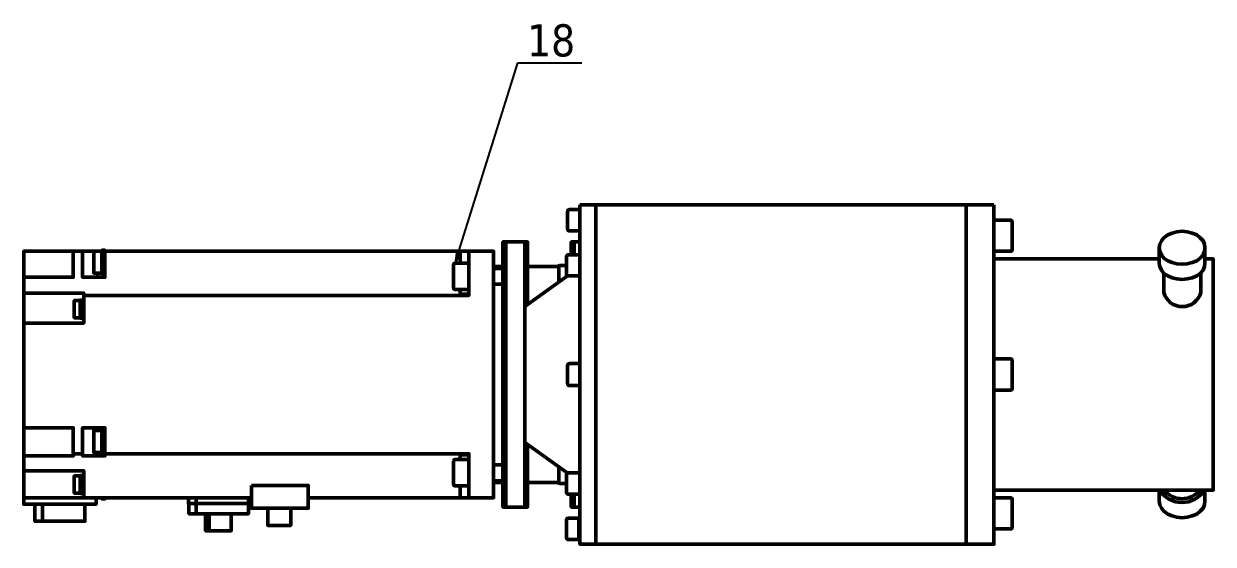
# Model space of a CAD drawing. Header units: millimetres. Extents: x 220 to 3754, y 460 to 2819.
# Drawn here: x 2602 to 3754, y 2315 to 2819 of the extents above; entities that cross this region are included whole.
import ezdxf
from ezdxf import colors
from ezdxf.entities.mleader import LeaderData, LeaderLine
from ezdxf.math import Vec2, Vec3

# ---------------------------------------------------------------- set-up
doc = ezdxf.new("R2010")
doc.units = ezdxf.units.MM
doc.layers.add('Nét đậm', color=7, linetype='Continuous', lineweight=35)
doc.styles.add('PDF Tahoma', font='tahoma.ttf')

# ---------------------------------------------------------------- blocks, each defined once
blk = doc.blocks.new('_Open')
at = {"color": 0, "linetype": 'ByBlock', "lineweight": -2}
for p, q in [((-1, 0.167), (0, 0)), ((-1, -0.167), (0, 0)), ((0, 0), (-1, 0))]:
    blk.add_line(p, q, dxfattribs=at)

msp = doc.modelspace()

# ---------------------------------------------------------------- linework, layer by layer
at = {"layer": 'Nét đậm', "lineweight": 50}
for points in [[(3140.4, 2643.3), (3155.8, 2643.3), (3155.8, 2314.6), (3140.4, 2314.6)], [(3155.8, 2643.3), (3514.7, 2643.3), (3514.7, 2314.6), (3155.8, 2314.6)], [(3541.4, 2643.3), (3514.7, 2643.3), (3514.7, 2314.6), (3541.4, 2314.6)], [(3701.5, 2601.7), (3702.1, 2605.1), (3703.8, 2608.6), (3706, 2611.4), (3710, 2614.2), (3714, 2616), (3718.6, 2617.1), (3723.7, 2617.7), (3728.8, 2617.1), (3733.4, 2616), (3737.9, 2614.2), (3741.4, 2611.4), (3744.2, 2608.6), (3745.4, 2605.1), (3745.9, 2601.7), (3745.4, 2598.3), (3744.2, 2594.9), (3741.4, 2591.5), (3737.9, 2589.2), (3733.4, 2587.5), (3728.8, 2586.3), (3723.7, 2585.8), (3718.6, 2586.3), (3714, 2587.5), (3710, 2589.2), (3706, 2591.5), (3703.8, 2594.9), (3702.1, 2598.3)], [(2822, 2371.6), (2877.2, 2371.6), (2877.2, 2349.4), (2822, 2349.4)]]:
    msp.add_lwpolyline(points, close=True, dxfattribs=at)
for points in [[(3140.4, 2618.2), (3129.9, 2618.2, -0.414214), (3128.4, 2619.6), (3128.4, 2637.3, -0.414214), (3129.9, 2638.7), (3140.4, 2638.7)], [(3541.4, 2598.3), (3557.7, 2598.3, 0.414214), (3559.1, 2599.7), (3559.1, 2627.1, 0.414214), (3557.7, 2628.5), (3541.4, 2628.5)], [(3140.4, 2574.4), (3128.7, 2574.4, -0.414214), (3127.3, 2575.8), (3127.3, 2593.5, -0.414214), (3128.7, 2594.9), (3130.2, 2594.9), (3140.4, 2594.9)], [(3032.8, 2561.3), (3019.4, 2561.3, -0.414214), (3017.9, 2562.7), (3017.9, 2585.5, -0.414214), (3019.4, 2586.9), (3032.8, 2586.9)], [(3741.9, 2577.2), (3741.9, 2558.4, -0.762019), (3706, 2558.4), (3706, 2577.2)], [(3140.4, 2468.4), (3129.9, 2468.4, -0.414214), (3128.4, 2469.8), (3128.4, 2488.1, -0.414214), (3129.9, 2489.5), (3140.4, 2489.5)], [(3541.4, 2463.9), (3557.7, 2463.9, 0.414214), (3559.1, 2465.3), (3559.1, 2492.6, 0.414214), (3557.7, 2494.1), (3541.4, 2494.1)], [(3140.4, 2363), (3128.7, 2363, -0.414214), (3127.3, 2364.5), (3127.3, 2382.1, -0.414214), (3128.7, 2383.6), (3140.4, 2383.6)], [(3541.4, 2329.4), (3557.7, 2329.4, 0.414214), (3559.1, 2330.8), (3559.1, 2358.2, 0.414214), (3557.7, 2359.6), (3541.4, 2359.6)]]:
    msp.add_lwpolyline(points, format="xyb", dxfattribs=at)
for points in [[(3089.7, 2410.9), (3089.7, 2350.5), (3086.9, 2350.5), (3068.6, 2350.5), (3065.8, 2350.5), (3065.8, 2607.4), (3068.6, 2607.4), (3086.9, 2607.4), (3089.7, 2607.4), (3089.7, 2547)], [(3068.6, 2350.5), (3068.6, 2607.4)], [(3086.9, 2544.8), (3086.9, 2607.4)], [(3131.9, 2594.9), (3131.9, 2607.4), (3134.7, 2607.4), (3140.4, 2607.4)], [(3134.7, 2594.9), (3134.7, 2607.4)], [(2649.4, 2598.3), (2649.4, 2573.2), (2601.5, 2573.2), (2601.5, 2557.9), (2659.6, 2557.9), (2659.6, 2555.6), (3024.2, 2555.6), (3024.2, 2557.9), (3024.2, 2561.3)], [(2601.5, 2573.2), (2601.5, 2585.2), (2601.5, 2598.3), (2649.4, 2598.3), (2658.5, 2598.3), (2673.3, 2598.3), (2677.3, 2598.3), (2669.3, 2598.3), (2669.3, 2577.2), (2677.3, 2577.2)], [(2658.5, 2598.3), (2658.5, 2573.2), (2673.3, 2573.2), (2680.2, 2573.2), (2680.2, 2598.3)], [(2673.3, 2598.3), (2673.3, 2598.3)], [(2680.2, 2576.7), (2677.3, 2576.7), (2677.3, 2599.4), (2680.2, 2599.4), (2680.2, 2598.3), (3024.2, 2598.3), (3032.8, 2598.3), (3056.7, 2598.3), (3056.7, 2577.8), (3056.7, 2380.1), (3056.7, 2359.6), (3032.8, 2359.6), (3024.2, 2359.6), (2877.2, 2359.6)], [(3024.2, 2586.9), (3024.2, 2598.3)], [(3024.2, 2555.6), (3032.8, 2555.6), (3032.8, 2577.8), (3032.8, 2598.3)], [(3701.5, 2601.7), (3701.5, 2586.9), (3702.1, 2583.5), (3703.8, 2580.1), (3706, 2576.7), (3710, 2574.4), (3714, 2572.7), (3718.6, 2571.5), (3723.7, 2571), (3728.8, 2571.5), (3733.4, 2572.7), (3737.9, 2574.4), (3741.4, 2576.7), (3744.2, 2580.1), (3745.4, 2583.5), (3745.9, 2586.9), (3745.9, 2601.7)], [(3056.7, 2583.5), (3065.8, 2583.5)], [(3056.7, 2581.8), (3065.8, 2581.8)], [(3089.7, 2583.5), (3119.9, 2583.5), (3119.9, 2568.7)], [(3120.8, 2584.6), (3127.3, 2584.6)], [(3541.4, 2367), (3753.9, 2367), (3753.9, 2590.9), (3745.9, 2590.9)], [(3701.5, 2590.9), (3541.4, 2590.9)], [(2673.3, 2573.2), (2673.3, 2577.2)], [(3129, 2383), (3086.9, 2413.2), (3086.9, 2544.8), (3128.3, 2574.4)], [(3056.7, 2566.4), (3065.8, 2566.4)], [(2601.5, 2528.8), (2601.5, 2542.5), (2601.5, 2557.9)], [(3032.8, 2359.6), (3032.8, 2380.1), (3032.8, 2402.3), (3024.2, 2402.3), (2680.2, 2402.3), (2680.2, 2410.3), (2680.2, 2417.7), (2680.2, 2427.4), (2673.3, 2427.4), (2658.5, 2427.4), (2658.5, 2402.3), (2649.4, 2402.3), (2649.4, 2427.4), (2601.5, 2427.4), (2601.5, 2528.8), (2659.6, 2528.8), (2659.6, 2555.6)], [(2656.2, 2533.9), (2650.5, 2533.9), (2650.5, 2550.5), (2656.2, 2550.5)], [(2658.5, 2533.4), (2656.2, 2533.4), (2656.2, 2551), (2658.5, 2551)], [(2659.6, 2533.4), (2658.5, 2533.4), (2658.5, 2551.6), (2659.6, 2551.6)], [(3024.2, 2556.7), (3032.8, 2556.7)], [(2601.5, 2400.1), (2601.5, 2415.4), (2601.5, 2427.4)], [(2677.3, 2403.5), (2669.3, 2403.5), (2669.3, 2424.6), (2677.3, 2424.6)], [(2673.3, 2424.6), (2673.3, 2427.4)], [(2680.2, 2402.9), (2677.3, 2402.9), (2677.3, 2425.1), (2680.2, 2425.1)], [(3086.9, 2350.5), (3086.9, 2413.2)], [(2659.6, 2359.6), (2659.6, 2384.7), (2659.6, 2385.8), (2601.5, 2385.8), (2601.5, 2400.1), (2649.4, 2400.1), (2649.4, 2402.3)], [(2658.5, 2402.3), (2658.5, 2400.1), (2673.3, 2400.1), (2680.2, 2400.1), (2680.2, 2402.3)], [(2673.3, 2403.5), (2673.3, 2400.1)], [(3024.2, 2402.3), (3024.2, 2400.1), (3024.2, 2396.7)], [(3024.2, 2401.2), (3032.8, 2401.2)], [(2822, 2359.6), (2659.6, 2359.6), (2601.5, 2359.6), (2601.5, 2372.7), (2601.5, 2385.8)], [(3017.9, 2372.4), (3017.9, 2395.2)], [(3019.4, 2396.7), (3032.8, 2396.7)], [(3056.7, 2391.5), (3065.8, 2391.5)], [(3089.7, 2374.4), (3119.9, 2374.4), (3119.9, 2389.2)], [(2656.2, 2364.2), (2650.5, 2364.2), (2650.5, 2380.7), (2656.2, 2380.7)], [(2658.5, 2363.6), (2656.2, 2363.6), (2656.2, 2381.3), (2658.5, 2381.3)], [(2659.6, 2363.6), (2658.5, 2363.6), (2658.5, 2381.8), (2659.6, 2381.8)], [(3056.7, 2376.1), (3065.8, 2376.1)], [(3056.7, 2374.4), (3065.8, 2374.4)], [(3019.4, 2371), (3032.8, 2371)], [(3024.2, 2359.6), (3024.2, 2371)], [(3120.8, 2373.3), (3127.3, 2373.3)], [(3131.9, 2363), (3131.9, 2350.5), (3134.7, 2350.5), (3140.4, 2350.5)], [(3134.7, 2350.5), (3134.7, 2363)], [(3745.9, 2367), (3745.9, 2356.2), (3745.4, 2352.8), (3744.2, 2349.4), (3741.4, 2346.5), (3737.9, 2343.7), (3733.4, 2342), (3728.8, 2340.8), (3723.7, 2340.3), (3718.6, 2340.8), (3714, 2342), (3710, 2343.7), (3706, 2346.5), (3703.8, 2349.4), (3702.1, 2352.8), (3701.5, 2356.2), (3701.5, 2367)], [(2671.6, 2359.6), (2671.6, 2353.4), (2601.5, 2353.4), (2601.5, 2359.6)], [(2612.4, 2353.4), (2612.4, 2336.8), (2619.8, 2336.8), (2619.8, 2353.4)], [(2619.8, 2336.8), (2660.8, 2336.8), (2660.8, 2353.4)], [(2677.3, 2359.6), (2677.3, 2358.5), (2680.2, 2358.5), (2680.2, 2359.6)], [(2761, 2359.6), (2761, 2353.9), (2768.4, 2353.9), (2768.4, 2359.6)], [(2761.6, 2353.9), (2761.6, 2344.2), (2768.4, 2344.2), (2768.4, 2353.9), (2819.1, 2353.9), (2819.1, 2359.6)], [(2768.4, 2344.2), (2819.1, 2344.2), (2819.1, 2353.9)], [(2777.6, 2344.2), (2777.6, 2327.7), (2781, 2327.7), (2781, 2344.2)], [(2781, 2327.7), (2802.6, 2327.7), (2802.6, 2344.2)], [(2860.2, 2349.4), (2860.2, 2332.9), (2837.9, 2332.9), (2837.9, 2349.4)], [(3139.3, 2335.7), (3140.4, 2335.7)], [(3139.3, 2323.7), (3140.4, 2323.7)]]:
    msp.add_lwpolyline(points, dxfattribs=at)
msp.add_lwpolyline([(3128.7, 2319.2), (3139.3, 2319.2), (3139.3, 2339.7), (3128.7, 2339.7, 0.414214), (3127.3, 2338.3), (3127.3, 2320.6, 0.414214)], format="xyb", close=True, dxfattribs=at)
for centre, radius, start, end in [((3557.7, 2626.5), 1.99, 87.881, 89.9988), ((3557.7, 2600.3), 1.99, 269.9938, 272.1766), ((3120.8, 2583.2), 1.42, 89.9997, 168.4598), ((3129.9, 2488.1), 1.42, 89.9997, 180.0003), ((3557.7, 2492.1), 1.99, 87.8259, 89.994), ((3129.9, 2469.8), 1.42, 179.9936, 269.9942), ((3019.4, 2395.2), 1.42, 89.9997, 180.0003), ((3120.8, 2374.7), 1.42, 191.5323, 269.9942), ((3019.4, 2372.4), 1.42, 179.9936, 269.9942), ((3723.7, 2380.6), 25.6, 212.1478, 327.8522), ((3723.7, 2380.1), 21.5, 217.3033, 322.6967), ((3557.7, 2357.6), 1.99, 87.8592, 89.9952), ((3139.6, 2336), 0.285, 179.9903, 269.9974), ((3557.7, 2331.4), 1.99, 269.9938, 272.177), ((3139.6, 2323.5), 0.285, 89.9964, 180.0036)]:
    msp.add_arc(centre, radius, start, end, dxfattribs=at)

# ---------------------------------------------------------------- texts
at = {"layer": 'Nét đậm', "insert": (3089.1, 2802.3), "char_height": 31.06, "attachment_point": 4, "style": 'PDF Tahoma'}
msp.add_mtext('18', dxfattribs=at)

# ---------------------------------------------------------------- leaders
at = {"layer": 'Nét đậm'}
ml = msp.add_multileader_mtext('Standard', dxfattribs=at)
ml.set_content('', color=256)
ml.set_leader_properties()
ml.set_arrow_properties(name='OPEN')
ml.build(insert=Vec2(0, 0))
ml.multileader.update_dxf_attribs({"text_left_attachment_type": 5, "arrow_head_size": 12})
ctx = ml.context
ctx.base_point, ctx.char_height, ctx.arrow_head_size, ctx.landing_gap_size, ctx.plane_origin = Vec3(3136.2, 2780.8), 13.1, 12, 6, Vec3(3019.4, 2586.9)
ctx.left_attachment = 5
notes = []
notes.append((ctx, [(0, (1, 1, 0), (3080.1, 2780.8), (1, 0), 56.1, [(0, [(3019.4, 2586.9)], 0, [])])]))
ctx.mtext.insert, ctx.mtext.flow_direction = Vec3(3142.2, 2793.9), 5
for ctx, leaders in notes:
    for number, flags, end, landing, length, lines in leaders:
        leader = LeaderData()
        leader.index, (leader.has_last_leader_line, leader.has_dogleg_vector, leader.attachment_direction) = number, flags
        leader.last_leader_point, leader.dogleg_vector, leader.dogleg_length = Vec3(end), Vec3(landing), length
        for number, points, colour, breaks in lines:
            line = LeaderLine()
            line.index, line.vertices, line.color, line.breaks = number, Vec3.list(points), colors.encode_raw_color(colour), breaks
            leader.lines.append(line)
        ctx.leaders.append(leader)

doc.saveas('drawing.dxf')
